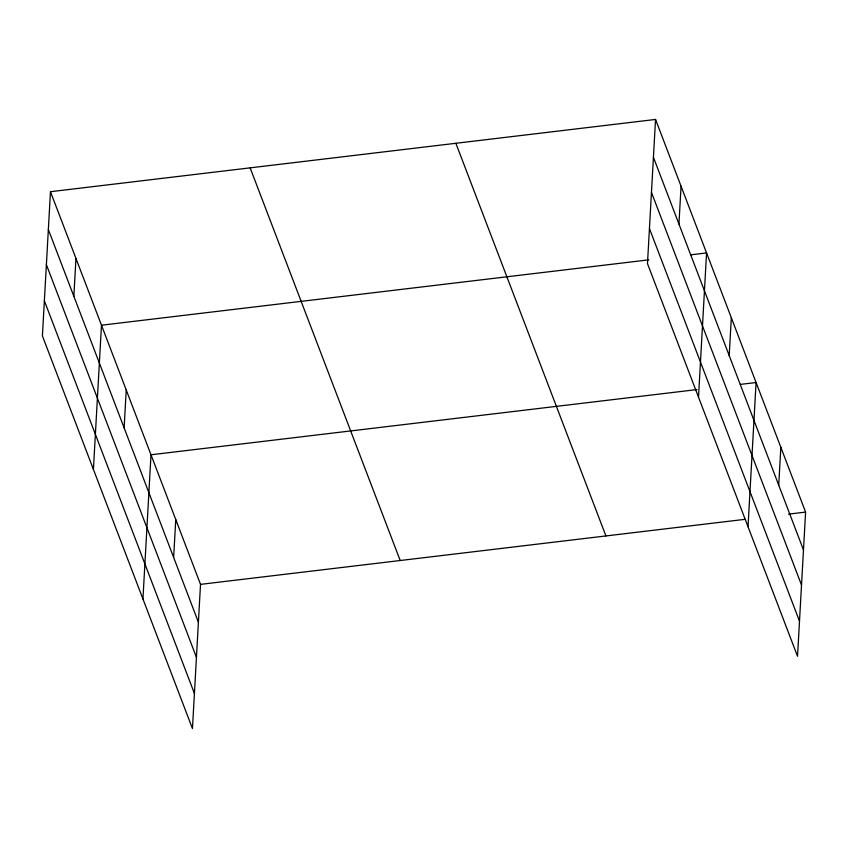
<?xml version="1.0" encoding="UTF-8"?>
<svg xmlns="http://www.w3.org/2000/svg" width="848" height="848" viewBox="0 0 848 848"><rect width="100%" height="100%" fill="white"/><g stroke="black" fill="none" stroke-linecap="round" stroke-linejoin="round"><path stroke-width="1.27" d="M50.467 191.701L42.4 335.903L192.454 728.559L200.52 584.367L50.467 191.701L655.546 119.441L805.6 512.097L797.533 656.299L647.48 263.633L655.546 119.441M73.85 296.302L75.97 258.46M93.418 469.4L101.484 325.208L648.762 259.848M124.126 427.848L126.235 389.995M142.941 598.985L150.997 454.782L696.971 389.582M173.639 557.422L175.759 519.57M678.941 224.042L681.061 186.189M698.508 397.14L706.564 252.948L690.802 254.824M729.206 355.588L731.326 317.735M748.021 526.714L756.087 382.522L740.315 384.409M778.729 485.162L780.838 447.309M200.52 584.367L745.169 519.315M788.523 514.142L805.6 512.097M653.426 157.293L803.48 549.949M651.465 192.39L801.519 585.046M649.451 228.547L799.505 621.202M455.864 143.291L605.917 535.947M250.139 167.862L400.192 560.517M48.347 229.554L198.4 622.22M46.386 264.65L196.439 657.306M44.361 300.807L194.415 693.463"/></g></svg>
